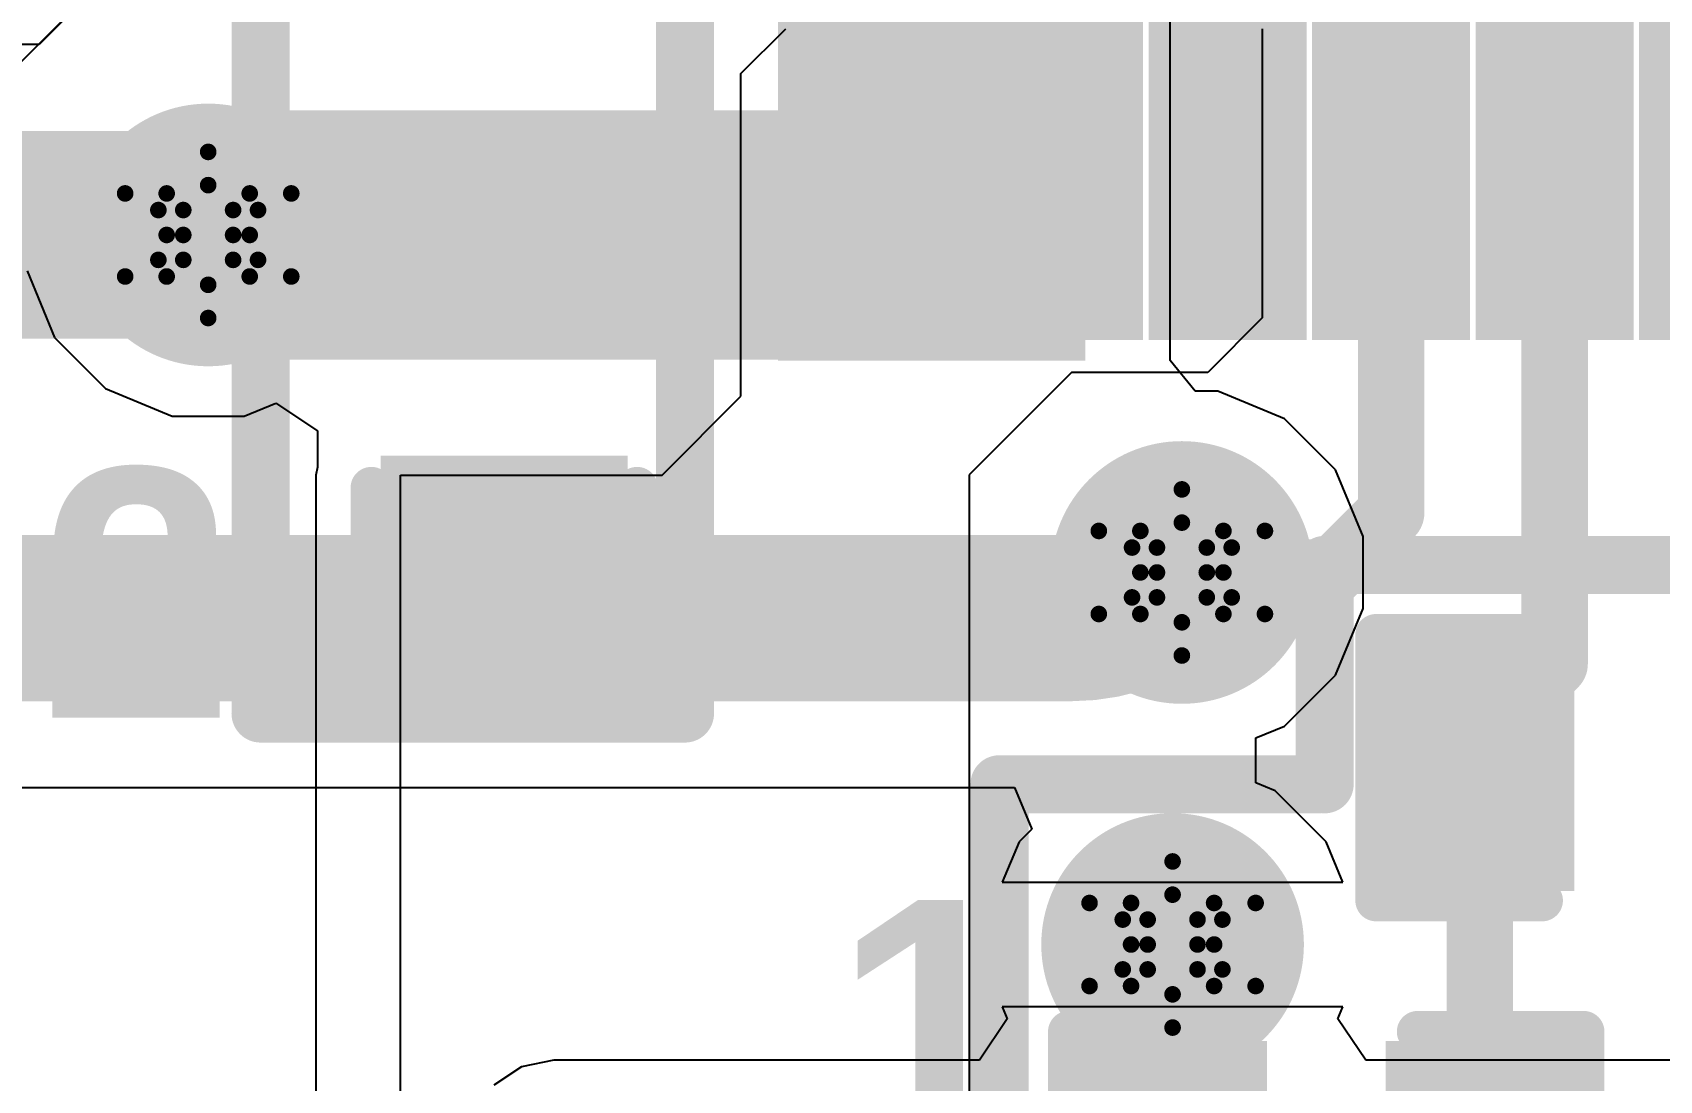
# Model space of a CAD drawing. Header units: inches. Extents: x -18 to 237, y -41 to 211.
# Drawn here: x 24.415 to 29.391, y 92.137 to 95.342 of the extents above; entities that cross this region are included whole.
import ezdxf

# ---------------------------------------------------------------- set-up
doc = ezdxf.new("R2010")
doc.units = ezdxf.units.IN
for name, color, linetype in [('Bottom Layer', 5, 'Continuous'), ('Bottom Solder', 6, 'Continuous'), ('Drill Drawing', 1, 'Continuous'), ('Top Layer', 1, 'Continuous'), ('Top Overlay', 2, 'Continuous'), ('Top Paste', 8, 'Continuous'), ('Top Solder', 216, 'Continuous'), ('Via Holes', 16, 'Continuous')]:
    doc.layers.add(name, color=color, linetype=linetype)
doc.styles.add('Arial_Bold', font='', dxfattribs={"height": 0.2})
doc.styles.get('Arial_Bold').set_extended_font_data('Arial', bold=True)

# ---------------------------------------------------------------- blocks, each defined once
blk = doc.blocks.new('24_VQFN__5_5_3_5__32')
at = {"layer": 'Top Layer'}
for points in [[(-2.15, 2.39), (-1.3, 2.39), (-1.3, 2.11), (-2.15, 2.11)], [(-2.15, 1.89), (-1.3, 1.89), (-1.3, 1.61), (-2.15, 1.61)], [(-2.15, 1.39), (-1.3, 1.39), (-1.3, 1.11), (-2.15, 1.11)], [(-2.15, 0.89), (-1.3, 0.89), (-1.3, 0.61), (-2.15, 0.61)]]:
    blk.add_hatch(color=1, dxfattribs=at).paths.add_polyline_path(points)
at = {"layer": 'Top Paste'}
for points in [[(-2.15, 2.39), (-1.3, 2.39), (-1.3, 2.11), (-2.15, 2.11)], [(-2.15, 1.89), (-1.3, 1.89), (-1.3, 1.61), (-2.15, 1.61)], [(-2.15, 1.39), (-1.3, 1.39), (-1.3, 1.11), (-2.15, 1.11)], [(-2.15, 0.89), (-1.3, 0.89), (-1.3, 0.61), (-2.15, 0.61)]]:
    blk.add_hatch(color=8, dxfattribs=at).paths.add_polyline_path(points)
at = {"layer": 'Top Solder'}
for points in [[(-2.2516, 2.4916), (-1.1984, 2.4916), (-1.1984, 2.0084), (-2.2516, 2.0084)], [(-2.2516, 1.9916), (-1.1984, 1.9916), (-1.1984, 1.5084), (-2.2516, 1.5084)], [(-2.2516, 1.4916), (-1.1984, 1.4916), (-1.1984, 1.0084), (-2.2516, 1.0084)], [(-2.2516, 0.9916), (-1.1984, 0.9916), (-1.1984, 0.5084), (-2.2516, 0.5084)], [(-2.2516, 0.4916), (-1.1984, 0.4916), (-1.1984, 0.0084), (-2.2516, 0.0084)]]:
    blk.add_hatch(color=216, dxfattribs=at).paths.add_polyline_path(points)
at = {"layer": 'Top Overlay'}
for points in [[(-1.7646, 2.75, 0.127, 0.127, 0), (-1.7646, 2.7, 0.127, 0.127, 0)], [(-1.7646, 2.75, 0.127, 0.127, 0), (-1.2146, 2.75, 0.127, 0.127, 0)]]:
    blk.add_lwpolyline(points, format="xyseb", dxfattribs=at)
for points in [[(-1.7963, 2.75, 0.0635, 0.0635, 1), (-1.7328, 2.75, 0.0635, 0.0635, 1)], [(-1.7963, 2.75, 0.0635, 0.0635, 1), (-1.7328, 2.75, 0.0635, 0.0635, 1)], [(-1.7963, 2.7, 0.0635, 0.0635, 1), (-1.7328, 2.7, 0.0635, 0.0635, 1)]]:
    blk.add_lwpolyline(points, format="xyseb", close=True, dxfattribs=at)
blk = doc.blocks.new('C___0402_156')
at = {"layer": 'Top Layer'}
for points in [[(-0.6985, -0.3175), (-0.6985, 0.3175), (-0.2413, 0.3175), (-0.2413, -0.3175)], [(0.2413, -0.3175), (0.2413, 0.3175), (0.6985, 0.3175), (0.6985, -0.3175)]]:
    blk.add_hatch(color=1, dxfattribs=at).paths.add_polyline_path(points)
at = {"layer": 'Top Paste'}
for points in [[(-0.6985, -0.3175), (-0.6985, 0.3175), (-0.2413, 0.3175), (-0.2413, -0.3175)], [(0.2413, -0.3175), (0.2413, 0.3175), (0.6985, 0.3175), (0.6985, -0.3175)]]:
    blk.add_hatch(color=8, dxfattribs=at).paths.add_polyline_path(points)
at = {"layer": 'Top Solder'}
for points in [[(-0.7585, -0.3775), (-0.7585, 0.3775), (-0.1813, 0.3775), (-0.1813, -0.3775)], [(0.1813, -0.3775), (0.1813, 0.3775), (0.7585, 0.3775), (0.7585, -0.3775)]]:
    blk.add_hatch(color=216, dxfattribs=at).paths.add_polyline_path(points)
at = {"layer": 'Top Overlay'}
for points in [[(-0.7874, -0.4064, 0.127, 0.127, 0), (-0.7874, 0.4064, 0.127, 0.127, 0)], [(-0.2794, 0.4064, 0.127, 0.127, 0), (-0.7874, 0.4064, 0.127, 0.127, 0)], [(0.7874, 0.4064, 0.127, 0.127, 0), (0.2794, 0.4064, 0.127, 0.127, 0)], [(0.7874, -0.4064, 0.127, 0.127, 0), (0.7874, 0.4064, 0.127, 0.127, 0)], [(-0.2794, -0.4064, 0.127, 0.127, 0), (-0.7874, -0.4064, 0.127, 0.127, 0)], [(0.7874, -0.4064, 0.127, 0.127, 0), (0.2794, -0.4064, 0.127, 0.127, 0)]]:
    blk.add_lwpolyline(points, format="xyseb", dxfattribs=at)
for points in [[(-0.8191, 0.4064, 0.0635, 0.0635, 1), (-0.7556, 0.4064, 0.0635, 0.0635, 1)], [(-0.8191, 0.4064, 0.0635, 0.0635, 1), (-0.7556, 0.4064, 0.0635, 0.0635, 1)], [(-0.3111, 0.4064, 0.0635, 0.0635, 1), (-0.2477, 0.4064, 0.0635, 0.0635, 1)], [(0.2477, 0.4064, 0.0635, 0.0635, 1), (0.3111, 0.4064, 0.0635, 0.0635, 1)], [(0.7556, 0.4064, 0.0635, 0.0635, 1), (0.8191, 0.4064, 0.0635, 0.0635, 1)], [(0.7556, 0.4064, 0.0635, 0.0635, 1), (0.8191, 0.4064, 0.0635, 0.0635, 1)], [(-0.8191, -0.4064, 0.0635, 0.0635, 1), (-0.7556, -0.4064, 0.0635, 0.0635, 1)], [(-0.8191, -0.4064, 0.0635, 0.0635, 1), (-0.7556, -0.4064, 0.0635, 0.0635, 1)], [(-0.3111, -0.4064, 0.0635, 0.0635, 1), (-0.2477, -0.4064, 0.0635, 0.0635, 1)], [(0.2477, -0.4064, 0.0635, 0.0635, 1), (0.3111, -0.4064, 0.0635, 0.0635, 1)], [(0.7556, -0.4064, 0.0635, 0.0635, 1), (0.8191, -0.4064, 0.0635, 0.0635, 1)], [(0.7556, -0.4064, 0.0635, 0.0635, 1), (0.8191, -0.4064, 0.0635, 0.0635, 1)]]:
    blk.add_lwpolyline(points, format="xyseb", close=True, dxfattribs=at)
blk = doc.blocks.new('C___0402_159')
at = {"layer": 'Top Layer'}
for points in [[(-0.6985, -0.3175), (-0.6985, 0.3175), (-0.2413, 0.3175), (-0.2413, -0.3175)], [(0.2413, -0.3175), (0.2413, 0.3175), (0.6985, 0.3175), (0.6985, -0.3175)]]:
    blk.add_hatch(color=1, dxfattribs=at).paths.add_polyline_path(points)
at = {"layer": 'Top Paste'}
for points in [[(-0.6985, -0.3175), (-0.6985, 0.3175), (-0.2413, 0.3175), (-0.2413, -0.3175)], [(0.2413, -0.3175), (0.2413, 0.3175), (0.6985, 0.3175), (0.6985, -0.3175)]]:
    blk.add_hatch(color=8, dxfattribs=at).paths.add_polyline_path(points)
at = {"layer": 'Top Solder'}
for points in [[(-0.7585, -0.3775), (-0.7585, 0.3775), (-0.1813, 0.3775), (-0.1813, -0.3775)], [(0.1813, -0.3775), (0.1813, 0.3775), (0.7585, 0.3775), (0.7585, -0.3775)]]:
    blk.add_hatch(color=216, dxfattribs=at).paths.add_polyline_path(points)
at = {"layer": 'Top Overlay'}
for points in [[(-0.7874, 0.4064, 0.127, 0.127, 0), (-0.7874, -0.4064, 0.127, 0.127, 0)], [(-0.2794, 0.4064, 0.127, 0.127, 0), (-0.7874, 0.4064, 0.127, 0.127, 0)], [(0.7874, 0.4064, 0.127, 0.127, 0), (0.2794, 0.4064, 0.127, 0.127, 0)], [(0.7874, 0.4064, 0.127, 0.127, 0), (0.7874, -0.4064, 0.127, 0.127, 0)], [(-0.2794, -0.4064, 0.127, 0.127, 0), (-0.7874, -0.4064, 0.127, 0.127, 0)], [(0.7874, -0.4064, 0.127, 0.127, 0), (0.2794, -0.4064, 0.127, 0.127, 0)]]:
    blk.add_lwpolyline(points, format="xyseb", dxfattribs=at)
for points in [[(-0.8191, 0.4064, 0.0635, 0.0635, 1), (-0.7556, 0.4064, 0.0635, 0.0635, 1)], [(-0.8191, 0.4064, 0.0635, 0.0635, 1), (-0.7556, 0.4064, 0.0635, 0.0635, 1)], [(-0.3111, 0.4064, 0.0635, 0.0635, 1), (-0.2477, 0.4064, 0.0635, 0.0635, 1)], [(0.2477, 0.4064, 0.0635, 0.0635, 1), (0.3111, 0.4064, 0.0635, 0.0635, 1)], [(0.7556, 0.4064, 0.0635, 0.0635, 1), (0.8191, 0.4064, 0.0635, 0.0635, 1)], [(0.7556, 0.4064, 0.0635, 0.0635, 1), (0.8191, 0.4064, 0.0635, 0.0635, 1)], [(-0.8191, -0.4064, 0.0635, 0.0635, 1), (-0.7556, -0.4064, 0.0635, 0.0635, 1)], [(-0.8191, -0.4064, 0.0635, 0.0635, 1), (-0.7556, -0.4064, 0.0635, 0.0635, 1)], [(-0.3111, -0.4064, 0.0635, 0.0635, 1), (-0.2477, -0.4064, 0.0635, 0.0635, 1)], [(0.2477, -0.4064, 0.0635, 0.0635, 1), (0.3111, -0.4064, 0.0635, 0.0635, 1)], [(0.7556, -0.4064, 0.0635, 0.0635, 1), (0.8191, -0.4064, 0.0635, 0.0635, 1)], [(0.7556, -0.4064, 0.0635, 0.0635, 1), (0.8191, -0.4064, 0.0635, 0.0635, 1)]]:
    blk.add_lwpolyline(points, format="xyseb", close=True, dxfattribs=at)
blk = doc.blocks.new('C___0402_161')
at = {"layer": 'Top Layer'}
for points in [[(-0.6985, -0.3175), (-0.6985, 0.3175), (-0.2413, 0.3175), (-0.2413, -0.3175)], [(0.2413, -0.3175), (0.2413, 0.3175), (0.6985, 0.3175), (0.6985, -0.3175)]]:
    blk.add_hatch(color=1, dxfattribs=at).paths.add_polyline_path(points)
at = {"layer": 'Top Paste'}
for points in [[(-0.6985, -0.3175), (-0.6985, 0.3175), (-0.2413, 0.3175), (-0.2413, -0.3175)], [(0.2413, -0.3175), (0.2413, 0.3175), (0.6985, 0.3175), (0.6985, -0.3175)]]:
    blk.add_hatch(color=8, dxfattribs=at).paths.add_polyline_path(points)
at = {"layer": 'Top Solder'}
for points in [[(-0.7585, -0.3775), (-0.7585, 0.3775), (-0.1813, 0.3775), (-0.1813, -0.3775)], [(0.1813, -0.3775), (0.1813, 0.3775), (0.7585, 0.3775), (0.7585, -0.3775)]]:
    blk.add_hatch(color=216, dxfattribs=at).paths.add_polyline_path(points)
at = {"layer": 'Top Overlay'}
for points in [[(-0.7874, 0.4064, 0.127, 0.127, 0), (-0.2794, 0.4064, 0.127, 0.127, 0)], [(-0.7874, -0.4064, 0.127, 0.127, 0), (-0.7874, 0.4064, 0.127, 0.127, 0)], [(0.2794, 0.4064, 0.127, 0.127, 0), (0.7874, 0.4064, 0.127, 0.127, 0)], [(0.7874, -0.4064, 0.127, 0.127, 0), (0.7874, 0.4064, 0.127, 0.127, 0)], [(-0.7874, -0.4064, 0.127, 0.127, 0), (-0.2794, -0.4064, 0.127, 0.127, 0)], [(0.2794, -0.4064, 0.127, 0.127, 0), (0.7874, -0.4064, 0.127, 0.127, 0)]]:
    blk.add_lwpolyline(points, format="xyseb", dxfattribs=at)
for points in [[(-0.8191, 0.4064, 0.0635, 0.0635, 1), (-0.7556, 0.4064, 0.0635, 0.0635, 1)], [(-0.8191, 0.4064, 0.0635, 0.0635, 1), (-0.7556, 0.4064, 0.0635, 0.0635, 1)], [(-0.3111, 0.4064, 0.0635, 0.0635, 1), (-0.2477, 0.4064, 0.0635, 0.0635, 1)], [(0.2477, 0.4064, 0.0635, 0.0635, 1), (0.3111, 0.4064, 0.0635, 0.0635, 1)], [(0.7556, 0.4064, 0.0635, 0.0635, 1), (0.8191, 0.4064, 0.0635, 0.0635, 1)], [(0.7556, 0.4064, 0.0635, 0.0635, 1), (0.8191, 0.4064, 0.0635, 0.0635, 1)], [(-0.8191, -0.4064, 0.0635, 0.0635, 1), (-0.7556, -0.4064, 0.0635, 0.0635, 1)], [(-0.8191, -0.4064, 0.0635, 0.0635, 1), (-0.7556, -0.4064, 0.0635, 0.0635, 1)], [(-0.3111, -0.4064, 0.0635, 0.0635, 1), (-0.2477, -0.4064, 0.0635, 0.0635, 1)], [(0.2477, -0.4064, 0.0635, 0.0635, 1), (0.3111, -0.4064, 0.0635, 0.0635, 1)], [(0.7556, -0.4064, 0.0635, 0.0635, 1), (0.8191, -0.4064, 0.0635, 0.0635, 1)], [(0.7556, -0.4064, 0.0635, 0.0635, 1), (0.8191, -0.4064, 0.0635, 0.0635, 1)]]:
    blk.add_lwpolyline(points, format="xyseb", close=True, dxfattribs=at)

msp = doc.modelspace()

# ---------------------------------------------------------------- hatches: boundary and pattern name
at = {"layer": 'Bottom Layer'}
msp.add_hatch(color=5, dxfattribs=at).paths.add_polyline_path([(26.6954, 94.3386), (27.6352, 94.3386), (27.6352, 100.841), (26.6954, 100.841)])
h = msp.add_hatch(color=5, dxfattribs=at)
edge = h.paths.add_edge_path()
edge.add_arc((24.9525, 94.723), 0.3, 0, 360)
h = msp.add_hatch(color=5, dxfattribs=at)
edge = h.paths.add_edge_path()
edge.add_arc((27.9303, 93.6909), 0.3, 0, 360)
h = msp.add_hatch(color=5, dxfattribs=at)
edge = h.paths.add_edge_path()
edge.add_arc((27.9019, 92.5532), 0.3, 0, 360)
at = {"layer": 'Bottom Solder'}
h = msp.add_hatch(color=6, dxfattribs=at)
edge = h.paths.add_edge_path()
edge.add_arc((24.9525, 94.723), 0.4016, 0, 360)
h = msp.add_hatch(color=6, dxfattribs=at)
edge = h.paths.add_edge_path()
edge.add_arc((27.9303, 93.6909), 0.4016, 0, 360)
h = msp.add_hatch(color=6, dxfattribs=at)
edge = h.paths.add_edge_path()
edge.add_arc((27.9019, 92.5532), 0.4016, 0, 360)
at = {"layer": 'Top Layer'}
h = msp.add_hatch(color=1, dxfattribs=at)
edge = h.paths.add_edge_path()
edge.add_arc((24.9525, 94.723), 0.3, 0, 360)
h = msp.add_hatch(color=1, dxfattribs=at)
edge = h.paths.add_edge_path()
edge.add_arc((27.9303, 93.6909), 0.3, 0, 360)
h = msp.add_hatch(color=1, dxfattribs=at)
edge = h.paths.add_edge_path()
edge.add_arc((27.9019, 92.5532), 0.3, 0, 360)
at = {"layer": 'Top Solder'}
h = msp.add_hatch(color=216, dxfattribs=at)
edge = h.paths.add_edge_path()
edge.add_arc((24.9525, 94.723), 0.4016, 0, 360)
h = msp.add_hatch(color=216, dxfattribs=at)
edge = h.paths.add_edge_path()
edge.add_arc((27.9303, 93.6909), 0.4016, 0, 360)
h = msp.add_hatch(color=216, dxfattribs=at)
edge = h.paths.add_edge_path()
edge.add_arc((27.9019, 92.5532), 0.4016, 0, 360)
at = {"layer": 'Via Holes'}
h = msp.add_hatch(color=7, dxfattribs=at)
edge = h.paths.add_edge_path()
edge.add_arc((24.9525, 94.723), 0.15, 0, 360)
h = msp.add_hatch(color=7, dxfattribs=at)
edge = h.paths.add_edge_path()
edge.add_arc((27.9303, 93.6909), 0.15, 0, 360)
h = msp.add_hatch(color=7, dxfattribs=at)
edge = h.paths.add_edge_path()
edge.add_arc((27.9019, 92.5532), 0.15, 0, 360)

# ---------------------------------------------------------------- linework, layer by layer
at = {"layer": 'Bottom Layer'}
for p, q in [((27.8942, 94.3386), (27.8942, 100.841)), ((24.8412, 95.7138), (24.4357, 95.3057)), ((24.4357, 95.3057), (23.1428, 95.3057)), ((27.9711, 94.2449), (27.8942, 94.3386)), ((28.0405, 94.2449), (27.9711, 94.2449)), ((28.2441, 94.1606), (28.0405, 94.2449)), ((28.4, 94.0047), (28.2441, 94.1606)), ((28.4843, 93.8011), (28.4, 94.0047)), ((28.4843, 93.5807), (28.4843, 93.8011)), ((28.4, 93.3771), (28.4843, 93.5807)), ((28.2441, 93.2212), (28.4, 93.3771)), ((28.1564, 93.1849), (28.2441, 93.2212)), ((28.1564, 93.0475), (28.1564, 93.1849)), ((28.2157, 93.0229), (28.1564, 93.0475)), ((24.0362, 93.0332), (27.4188, 93.0332)), ((27.4188, 93.0332), (27.4714, 92.9062)), ((28.3716, 92.8671), (28.2157, 93.0229)), ((27.4714, 92.9062), (27.4322, 92.8671)), ((27.4322, 92.8671), (27.3812, 92.7437)), ((28.4226, 92.7437), (28.3716, 92.8671)), ((27.3812, 92.7437), (28.4226, 92.7437)), ((28.4226, 92.3627), (27.3812, 92.3627)), ((27.3812, 92.3627), (27.3963, 92.3263)), ((28.4075, 92.3263), (28.4226, 92.3627)), ((27.3963, 92.3263), (27.3114, 92.1993)), ((28.4924, 92.1993), (28.4075, 92.3263)), ((26.0096, 92.1993), (25.9105, 92.1796)), ((27.3114, 92.1993), (26.0096, 92.1993)), ((30.3891, 92.1993), (28.4924, 92.1993)), ((25.9105, 92.1796), (25.8265, 92.1234))]:
    msp.add_line(p, q, dxfattribs=at)
for points in [[(27.0764, 94.7958, 0.762, 0.762, 0), (27.2415, 94.9609, 0.762, 0.762, 0)], [(24.9525, 94.723, 0.762, 0.762, 0), (27.2415, 94.723, 0.762, 0.762, 0)], [(23.1428, 94.723, 0.635, 0.635, 0), (24.9525, 94.723, 0.635, 0.635, 0)], [(27.9303, 93.6909, 0.508, 0.508, -0.198912), (27.593, 93.5512, 0.508, 0.508, 0)], [(27.871, 93.6909, 0.381, 0.381, 0), (27.9303, 93.6909, 0.381, 0.381, 0)], [(23.5531, 93.5512, 0.508, 0.508, 0), (27.593, 93.5512, 0.508, 0.508, 0)]]:
    msp.add_lwpolyline(points, format="xyseb", dxfattribs=at)
for points in [[(27.051, 94.9609, 0.381, 0.381, 1), (27.432, 94.9609, 0.381, 0.381, 1)], [(26.8859, 94.7958, 0.381, 0.381, 1), (27.2669, 94.7958, 0.381, 0.381, 1)], [(24.762, 94.723, 0.381, 0.381, 1), (25.143, 94.723, 0.381, 0.381, 1)], [(27.051, 94.723, 0.381, 0.381, 1), (27.432, 94.723, 0.381, 0.381, 1)], [(24.7937, 94.723, 0.3175, 0.3175, 1), (25.1112, 94.723, 0.3175, 0.3175, 1)], [(27.8033, 93.6909, 0.254, 0.254, 1), (28.0573, 93.6909, 0.254, 0.254, 1)], [(27.7758, 93.6909, 0.1905, 0.1905, 1), (27.9663, 93.6909, 0.1905, 0.1905, 1)], [(27.8351, 93.6909, 0.1905, 0.1905, 1), (28.0256, 93.6909, 0.1905, 0.1905, 1)], [(27.466, 93.5512, 0.254, 0.254, 1), (27.72, 93.5512, 0.254, 0.254, 1)], [(27.466, 93.5512, 0.254, 0.254, 1), (27.72, 93.5512, 0.254, 0.254, 1)]]:
    msp.add_lwpolyline(points, format="xyseb", close=True, dxfattribs=at)
at = {"layer": 'Drill Drawing'}
for points in [[(24.8255, 94.85, 0.0508, 0.0508, 0), (24.9525, 94.977, 0.0508, 0.0508, 0)], [(24.9525, 94.977, 0.0508, 0.0508, 0), (25.0795, 94.85, 0.0508, 0.0508, 0)], [(24.8763, 94.7992, 0.0508, 0.0508, 0), (24.9525, 94.8754, 0.0508, 0.0508, 0)], [(24.9525, 94.8754, 0.0508, 0.0508, 0), (25.0287, 94.7992, 0.0508, 0.0508, 0)], [(24.6985, 94.85, 0.0508, 0.0508, 0), (24.8255, 94.723, 0.0508, 0.0508, 0)], [(24.6985, 94.85, 0.0508, 0.0508, 0), (24.8255, 94.85, 0.0508, 0.0508, 0)], [(25.0795, 94.85, 0.0508, 0.0508, 0), (25.2065, 94.85, 0.0508, 0.0508, 0)], [(25.0795, 94.723, 0.0508, 0.0508, 0), (25.2065, 94.85, 0.0508, 0.0508, 0)], [(24.8001, 94.7992, 0.0508, 0.0508, 0), (24.8763, 94.723, 0.0508, 0.0508, 0)], [(24.8001, 94.7992, 0.0508, 0.0508, 0), (24.8763, 94.7992, 0.0508, 0.0508, 0)], [(25.0287, 94.7992, 0.0508, 0.0508, 0), (25.1049, 94.7992, 0.0508, 0.0508, 0)], [(25.0287, 94.723, 0.0508, 0.0508, 0), (25.1049, 94.7992, 0.0508, 0.0508, 0)], [(24.6985, 94.596, 0.0508, 0.0508, 0), (24.8255, 94.723, 0.0508, 0.0508, 0)], [(24.8001, 94.6468, 0.0508, 0.0508, 0), (24.8763, 94.723, 0.0508, 0.0508, 0)], [(25.0287, 94.723, 0.0508, 0.0508, 0), (25.1049, 94.6468, 0.0508, 0.0508, 0)], [(25.0795, 94.723, 0.0508, 0.0508, 0), (25.2065, 94.596, 0.0508, 0.0508, 0)], [(24.8001, 94.6468, 0.0508, 0.0508, 0), (24.8763, 94.6468, 0.0508, 0.0508, 0)], [(24.8763, 94.6468, 0.0508, 0.0508, 0), (24.9525, 94.5706, 0.0508, 0.0508, 0)], [(24.9525, 94.5706, 0.0508, 0.0508, 0), (25.0287, 94.6468, 0.0508, 0.0508, 0)], [(25.0287, 94.6468, 0.0508, 0.0508, 0), (25.1049, 94.6468, 0.0508, 0.0508, 0)], [(24.6985, 94.596, 0.0508, 0.0508, 0), (24.8255, 94.596, 0.0508, 0.0508, 0)], [(24.8255, 94.596, 0.0508, 0.0508, 0), (24.9525, 94.469, 0.0508, 0.0508, 0)], [(24.9525, 94.469, 0.0508, 0.0508, 0), (25.0795, 94.596, 0.0508, 0.0508, 0)], [(25.0795, 94.596, 0.0508, 0.0508, 0), (25.2065, 94.596, 0.0508, 0.0508, 0)], [(27.8033, 93.8179, 0.0508, 0.0508, 0), (27.9303, 93.9449, 0.0508, 0.0508, 0)], [(27.9303, 93.9449, 0.0508, 0.0508, 0), (28.0573, 93.8179, 0.0508, 0.0508, 0)], [(27.6763, 93.8179, 0.0508, 0.0508, 0), (27.8033, 93.6909, 0.0508, 0.0508, 0)], [(27.6763, 93.8179, 0.0508, 0.0508, 0), (27.8033, 93.8179, 0.0508, 0.0508, 0)], [(27.8541, 93.7671, 0.0508, 0.0508, 0), (27.9303, 93.8433, 0.0508, 0.0508, 0)], [(27.9303, 93.8433, 0.0508, 0.0508, 0), (28.0065, 93.7671, 0.0508, 0.0508, 0)], [(28.0573, 93.8179, 0.0508, 0.0508, 0), (28.1843, 93.8179, 0.0508, 0.0508, 0)], [(28.0573, 93.6909, 0.0508, 0.0508, 0), (28.1843, 93.8179, 0.0508, 0.0508, 0)], [(27.7779, 93.7671, 0.0508, 0.0508, 0), (27.8541, 93.6909, 0.0508, 0.0508, 0)], [(27.7779, 93.7671, 0.0508, 0.0508, 0), (27.8541, 93.7671, 0.0508, 0.0508, 0)], [(28.0065, 93.7671, 0.0508, 0.0508, 0), (28.0827, 93.7671, 0.0508, 0.0508, 0)], [(28.0065, 93.6909, 0.0508, 0.0508, 0), (28.0827, 93.7671, 0.0508, 0.0508, 0)], [(27.6763, 93.5639, 0.0508, 0.0508, 0), (27.8033, 93.6909, 0.0508, 0.0508, 0)], [(27.7779, 93.6147, 0.0508, 0.0508, 0), (27.8541, 93.6909, 0.0508, 0.0508, 0)], [(28.0065, 93.6909, 0.0508, 0.0508, 0), (28.0827, 93.6147, 0.0508, 0.0508, 0)], [(28.0573, 93.6909, 0.0508, 0.0508, 0), (28.1843, 93.5639, 0.0508, 0.0508, 0)], [(27.7779, 93.6147, 0.0508, 0.0508, 0), (27.8541, 93.6147, 0.0508, 0.0508, 0)], [(27.8541, 93.6147, 0.0508, 0.0508, 0), (27.9303, 93.5385, 0.0508, 0.0508, 0)], [(27.9303, 93.5385, 0.0508, 0.0508, 0), (28.0065, 93.6147, 0.0508, 0.0508, 0)], [(28.0065, 93.6147, 0.0508, 0.0508, 0), (28.0827, 93.6147, 0.0508, 0.0508, 0)], [(27.6763, 93.5639, 0.0508, 0.0508, 0), (27.8033, 93.5639, 0.0508, 0.0508, 0)], [(27.8033, 93.5639, 0.0508, 0.0508, 0), (27.9303, 93.4369, 0.0508, 0.0508, 0)], [(27.9303, 93.4369, 0.0508, 0.0508, 0), (28.0573, 93.5639, 0.0508, 0.0508, 0)], [(28.0573, 93.5639, 0.0508, 0.0508, 0), (28.1843, 93.5639, 0.0508, 0.0508, 0)], [(27.7749, 92.6802, 0.0508, 0.0508, 0), (27.9019, 92.8072, 0.0508, 0.0508, 0)], [(27.9019, 92.8072, 0.0508, 0.0508, 0), (28.0289, 92.6802, 0.0508, 0.0508, 0)], [(27.6479, 92.6802, 0.0508, 0.0508, 0), (27.7749, 92.5532, 0.0508, 0.0508, 0)], [(27.6479, 92.6802, 0.0508, 0.0508, 0), (27.7749, 92.6802, 0.0508, 0.0508, 0)], [(27.8257, 92.6294, 0.0508, 0.0508, 0), (27.9019, 92.7056, 0.0508, 0.0508, 0)], [(27.9019, 92.7056, 0.0508, 0.0508, 0), (27.9781, 92.6294, 0.0508, 0.0508, 0)], [(28.0289, 92.6802, 0.0508, 0.0508, 0), (28.1559, 92.6802, 0.0508, 0.0508, 0)], [(28.0289, 92.5532, 0.0508, 0.0508, 0), (28.1559, 92.6802, 0.0508, 0.0508, 0)], [(27.7495, 92.6294, 0.0508, 0.0508, 0), (27.8257, 92.5532, 0.0508, 0.0508, 0)], [(27.7495, 92.6294, 0.0508, 0.0508, 0), (27.8257, 92.6294, 0.0508, 0.0508, 0)], [(27.9781, 92.6294, 0.0508, 0.0508, 0), (28.0543, 92.6294, 0.0508, 0.0508, 0)], [(27.9781, 92.5532, 0.0508, 0.0508, 0), (28.0543, 92.6294, 0.0508, 0.0508, 0)], [(27.6479, 92.4262, 0.0508, 0.0508, 0), (27.7749, 92.5532, 0.0508, 0.0508, 0)], [(27.7495, 92.477, 0.0508, 0.0508, 0), (27.8257, 92.5532, 0.0508, 0.0508, 0)], [(27.9781, 92.5532, 0.0508, 0.0508, 0), (28.0543, 92.477, 0.0508, 0.0508, 0)], [(28.0289, 92.5532, 0.0508, 0.0508, 0), (28.1559, 92.4262, 0.0508, 0.0508, 0)], [(27.7495, 92.477, 0.0508, 0.0508, 0), (27.8257, 92.477, 0.0508, 0.0508, 0)], [(27.8257, 92.477, 0.0508, 0.0508, 0), (27.9019, 92.4008, 0.0508, 0.0508, 0)], [(27.9019, 92.4008, 0.0508, 0.0508, 0), (27.9781, 92.477, 0.0508, 0.0508, 0)], [(27.9781, 92.477, 0.0508, 0.0508, 0), (28.0543, 92.477, 0.0508, 0.0508, 0)], [(27.6479, 92.4262, 0.0508, 0.0508, 0), (27.7749, 92.4262, 0.0508, 0.0508, 0)], [(27.7749, 92.4262, 0.0508, 0.0508, 0), (27.9019, 92.2992, 0.0508, 0.0508, 0)], [(27.9019, 92.2992, 0.0508, 0.0508, 0), (28.0289, 92.4262, 0.0508, 0.0508, 0)], [(28.0289, 92.4262, 0.0508, 0.0508, 0), (28.1559, 92.4262, 0.0508, 0.0508, 0)]]:
    msp.add_lwpolyline(points, format="xyseb", dxfattribs=at)
for points in [[(24.9398, 94.977, 0.0254, 0.0254, 1), (24.9652, 94.977, 0.0254, 0.0254, 1)], [(24.9398, 94.977, 0.0254, 0.0254, 1), (24.9652, 94.977, 0.0254, 0.0254, 1)], [(24.9398, 94.8754, 0.0254, 0.0254, 1), (24.9652, 94.8754, 0.0254, 0.0254, 1)], [(24.9398, 94.8754, 0.0254, 0.0254, 1), (24.9652, 94.8754, 0.0254, 0.0254, 1)], [(24.6858, 94.85, 0.0254, 0.0254, 1), (24.7112, 94.85, 0.0254, 0.0254, 1)], [(24.6858, 94.85, 0.0254, 0.0254, 1), (24.7112, 94.85, 0.0254, 0.0254, 1)], [(24.8128, 94.85, 0.0254, 0.0254, 1), (24.8382, 94.85, 0.0254, 0.0254, 1)], [(24.8128, 94.85, 0.0254, 0.0254, 1), (24.8382, 94.85, 0.0254, 0.0254, 1)], [(25.0668, 94.85, 0.0254, 0.0254, 1), (25.0922, 94.85, 0.0254, 0.0254, 1)], [(25.0668, 94.85, 0.0254, 0.0254, 1), (25.0922, 94.85, 0.0254, 0.0254, 1)], [(25.1938, 94.85, 0.0254, 0.0254, 1), (25.2192, 94.85, 0.0254, 0.0254, 1)], [(25.1938, 94.85, 0.0254, 0.0254, 1), (25.2192, 94.85, 0.0254, 0.0254, 1)], [(24.7874, 94.7992, 0.0254, 0.0254, 1), (24.8128, 94.7992, 0.0254, 0.0254, 1)], [(24.7874, 94.7992, 0.0254, 0.0254, 1), (24.8128, 94.7992, 0.0254, 0.0254, 1)], [(24.8636, 94.7992, 0.0254, 0.0254, 1), (24.889, 94.7992, 0.0254, 0.0254, 1)], [(24.8636, 94.7992, 0.0254, 0.0254, 1), (24.889, 94.7992, 0.0254, 0.0254, 1)], [(25.016, 94.7992, 0.0254, 0.0254, 1), (25.0414, 94.7992, 0.0254, 0.0254, 1)], [(25.016, 94.7992, 0.0254, 0.0254, 1), (25.0414, 94.7992, 0.0254, 0.0254, 1)], [(25.0922, 94.7992, 0.0254, 0.0254, 1), (25.1176, 94.7992, 0.0254, 0.0254, 1)], [(25.0922, 94.7992, 0.0254, 0.0254, 1), (25.1176, 94.7992, 0.0254, 0.0254, 1)], [(24.8128, 94.723, 0.0254, 0.0254, 1), (24.8382, 94.723, 0.0254, 0.0254, 1)], [(24.8128, 94.723, 0.0254, 0.0254, 1), (24.8382, 94.723, 0.0254, 0.0254, 1)], [(24.8636, 94.723, 0.0254, 0.0254, 1), (24.889, 94.723, 0.0254, 0.0254, 1)], [(24.8636, 94.723, 0.0254, 0.0254, 1), (24.889, 94.723, 0.0254, 0.0254, 1)], [(25.016, 94.723, 0.0254, 0.0254, 1), (25.0414, 94.723, 0.0254, 0.0254, 1)], [(25.016, 94.723, 0.0254, 0.0254, 1), (25.0414, 94.723, 0.0254, 0.0254, 1)], [(25.0668, 94.723, 0.0254, 0.0254, 1), (25.0922, 94.723, 0.0254, 0.0254, 1)], [(25.0668, 94.723, 0.0254, 0.0254, 1), (25.0922, 94.723, 0.0254, 0.0254, 1)], [(24.7874, 94.6468, 0.0254, 0.0254, 1), (24.8128, 94.6468, 0.0254, 0.0254, 1)], [(24.7874, 94.6468, 0.0254, 0.0254, 1), (24.8128, 94.6468, 0.0254, 0.0254, 1)], [(24.8636, 94.6468, 0.0254, 0.0254, 1), (24.889, 94.6468, 0.0254, 0.0254, 1)], [(24.8636, 94.6468, 0.0254, 0.0254, 1), (24.889, 94.6468, 0.0254, 0.0254, 1)], [(25.016, 94.6468, 0.0254, 0.0254, 1), (25.0414, 94.6468, 0.0254, 0.0254, 1)], [(25.016, 94.6468, 0.0254, 0.0254, 1), (25.0414, 94.6468, 0.0254, 0.0254, 1)], [(25.0922, 94.6468, 0.0254, 0.0254, 1), (25.1176, 94.6468, 0.0254, 0.0254, 1)], [(25.0922, 94.6468, 0.0254, 0.0254, 1), (25.1176, 94.6468, 0.0254, 0.0254, 1)], [(24.6858, 94.596, 0.0254, 0.0254, 1), (24.7112, 94.596, 0.0254, 0.0254, 1)], [(24.6858, 94.596, 0.0254, 0.0254, 1), (24.7112, 94.596, 0.0254, 0.0254, 1)], [(24.8128, 94.596, 0.0254, 0.0254, 1), (24.8382, 94.596, 0.0254, 0.0254, 1)], [(24.8128, 94.596, 0.0254, 0.0254, 1), (24.8382, 94.596, 0.0254, 0.0254, 1)], [(24.9398, 94.5706, 0.0254, 0.0254, 1), (24.9652, 94.5706, 0.0254, 0.0254, 1)], [(24.9398, 94.5706, 0.0254, 0.0254, 1), (24.9652, 94.5706, 0.0254, 0.0254, 1)], [(25.0668, 94.596, 0.0254, 0.0254, 1), (25.0922, 94.596, 0.0254, 0.0254, 1)], [(25.0668, 94.596, 0.0254, 0.0254, 1), (25.0922, 94.596, 0.0254, 0.0254, 1)], [(25.1938, 94.596, 0.0254, 0.0254, 1), (25.2192, 94.596, 0.0254, 0.0254, 1)], [(25.1938, 94.596, 0.0254, 0.0254, 1), (25.2192, 94.596, 0.0254, 0.0254, 1)], [(24.9398, 94.469, 0.0254, 0.0254, 1), (24.9652, 94.469, 0.0254, 0.0254, 1)], [(24.9398, 94.469, 0.0254, 0.0254, 1), (24.9652, 94.469, 0.0254, 0.0254, 1)], [(27.9176, 93.9449, 0.0254, 0.0254, 1), (27.943, 93.9449, 0.0254, 0.0254, 1)], [(27.9176, 93.9449, 0.0254, 0.0254, 1), (27.943, 93.9449, 0.0254, 0.0254, 1)], [(27.6636, 93.8179, 0.0254, 0.0254, 1), (27.689, 93.8179, 0.0254, 0.0254, 1)], [(27.6636, 93.8179, 0.0254, 0.0254, 1), (27.689, 93.8179, 0.0254, 0.0254, 1)], [(27.7906, 93.8179, 0.0254, 0.0254, 1), (27.816, 93.8179, 0.0254, 0.0254, 1)], [(27.7906, 93.8179, 0.0254, 0.0254, 1), (27.816, 93.8179, 0.0254, 0.0254, 1)], [(27.9176, 93.8433, 0.0254, 0.0254, 1), (27.943, 93.8433, 0.0254, 0.0254, 1)], [(27.9176, 93.8433, 0.0254, 0.0254, 1), (27.943, 93.8433, 0.0254, 0.0254, 1)], [(28.0446, 93.8179, 0.0254, 0.0254, 1), (28.07, 93.8179, 0.0254, 0.0254, 1)], [(28.0446, 93.8179, 0.0254, 0.0254, 1), (28.07, 93.8179, 0.0254, 0.0254, 1)], [(28.1716, 93.8179, 0.0254, 0.0254, 1), (28.197, 93.8179, 0.0254, 0.0254, 1)], [(28.1716, 93.8179, 0.0254, 0.0254, 1), (28.197, 93.8179, 0.0254, 0.0254, 1)], [(27.7652, 93.7671, 0.0254, 0.0254, 1), (27.7906, 93.7671, 0.0254, 0.0254, 1)], [(27.7652, 93.7671, 0.0254, 0.0254, 1), (27.7906, 93.7671, 0.0254, 0.0254, 1)], [(27.8414, 93.7671, 0.0254, 0.0254, 1), (27.8668, 93.7671, 0.0254, 0.0254, 1)], [(27.8414, 93.7671, 0.0254, 0.0254, 1), (27.8668, 93.7671, 0.0254, 0.0254, 1)], [(27.9938, 93.7671, 0.0254, 0.0254, 1), (28.0192, 93.7671, 0.0254, 0.0254, 1)], [(27.9938, 93.7671, 0.0254, 0.0254, 1), (28.0192, 93.7671, 0.0254, 0.0254, 1)], [(28.07, 93.7671, 0.0254, 0.0254, 1), (28.0954, 93.7671, 0.0254, 0.0254, 1)], [(28.07, 93.7671, 0.0254, 0.0254, 1), (28.0954, 93.7671, 0.0254, 0.0254, 1)], [(27.7906, 93.6909, 0.0254, 0.0254, 1), (27.816, 93.6909, 0.0254, 0.0254, 1)], [(27.7906, 93.6909, 0.0254, 0.0254, 1), (27.816, 93.6909, 0.0254, 0.0254, 1)], [(27.8414, 93.6909, 0.0254, 0.0254, 1), (27.8668, 93.6909, 0.0254, 0.0254, 1)], [(27.8414, 93.6909, 0.0254, 0.0254, 1), (27.8668, 93.6909, 0.0254, 0.0254, 1)], [(27.9938, 93.6909, 0.0254, 0.0254, 1), (28.0192, 93.6909, 0.0254, 0.0254, 1)], [(27.9938, 93.6909, 0.0254, 0.0254, 1), (28.0192, 93.6909, 0.0254, 0.0254, 1)], [(28.0446, 93.6909, 0.0254, 0.0254, 1), (28.07, 93.6909, 0.0254, 0.0254, 1)], [(28.0446, 93.6909, 0.0254, 0.0254, 1), (28.07, 93.6909, 0.0254, 0.0254, 1)], [(27.7652, 93.6147, 0.0254, 0.0254, 1), (27.7906, 93.6147, 0.0254, 0.0254, 1)], [(27.7652, 93.6147, 0.0254, 0.0254, 1), (27.7906, 93.6147, 0.0254, 0.0254, 1)], [(27.8414, 93.6147, 0.0254, 0.0254, 1), (27.8668, 93.6147, 0.0254, 0.0254, 1)], [(27.8414, 93.6147, 0.0254, 0.0254, 1), (27.8668, 93.6147, 0.0254, 0.0254, 1)], [(27.9938, 93.6147, 0.0254, 0.0254, 1), (28.0192, 93.6147, 0.0254, 0.0254, 1)], [(27.9938, 93.6147, 0.0254, 0.0254, 1), (28.0192, 93.6147, 0.0254, 0.0254, 1)], [(28.07, 93.6147, 0.0254, 0.0254, 1), (28.0954, 93.6147, 0.0254, 0.0254, 1)], [(28.07, 93.6147, 0.0254, 0.0254, 1), (28.0954, 93.6147, 0.0254, 0.0254, 1)], [(27.6636, 93.5639, 0.0254, 0.0254, 1), (27.689, 93.5639, 0.0254, 0.0254, 1)], [(27.6636, 93.5639, 0.0254, 0.0254, 1), (27.689, 93.5639, 0.0254, 0.0254, 1)], [(27.7906, 93.5639, 0.0254, 0.0254, 1), (27.816, 93.5639, 0.0254, 0.0254, 1)], [(27.7906, 93.5639, 0.0254, 0.0254, 1), (27.816, 93.5639, 0.0254, 0.0254, 1)], [(27.9176, 93.5385, 0.0254, 0.0254, 1), (27.943, 93.5385, 0.0254, 0.0254, 1)], [(27.9176, 93.5385, 0.0254, 0.0254, 1), (27.943, 93.5385, 0.0254, 0.0254, 1)], [(28.0446, 93.5639, 0.0254, 0.0254, 1), (28.07, 93.5639, 0.0254, 0.0254, 1)], [(28.0446, 93.5639, 0.0254, 0.0254, 1), (28.07, 93.5639, 0.0254, 0.0254, 1)], [(28.1716, 93.5639, 0.0254, 0.0254, 1), (28.197, 93.5639, 0.0254, 0.0254, 1)], [(28.1716, 93.5639, 0.0254, 0.0254, 1), (28.197, 93.5639, 0.0254, 0.0254, 1)], [(27.9176, 93.4369, 0.0254, 0.0254, 1), (27.943, 93.4369, 0.0254, 0.0254, 1)], [(27.9176, 93.4369, 0.0254, 0.0254, 1), (27.943, 93.4369, 0.0254, 0.0254, 1)], [(27.8892, 92.8072, 0.0254, 0.0254, 1), (27.9146, 92.8072, 0.0254, 0.0254, 1)], [(27.8892, 92.8072, 0.0254, 0.0254, 1), (27.9146, 92.8072, 0.0254, 0.0254, 1)], [(27.6352, 92.6802, 0.0254, 0.0254, 1), (27.6606, 92.6802, 0.0254, 0.0254, 1)], [(27.6352, 92.6802, 0.0254, 0.0254, 1), (27.6606, 92.6802, 0.0254, 0.0254, 1)], [(27.7622, 92.6802, 0.0254, 0.0254, 1), (27.7876, 92.6802, 0.0254, 0.0254, 1)], [(27.7622, 92.6802, 0.0254, 0.0254, 1), (27.7876, 92.6802, 0.0254, 0.0254, 1)], [(27.8892, 92.7056, 0.0254, 0.0254, 1), (27.9146, 92.7056, 0.0254, 0.0254, 1)], [(27.8892, 92.7056, 0.0254, 0.0254, 1), (27.9146, 92.7056, 0.0254, 0.0254, 1)], [(28.0162, 92.6802, 0.0254, 0.0254, 1), (28.0416, 92.6802, 0.0254, 0.0254, 1)], [(28.0162, 92.6802, 0.0254, 0.0254, 1), (28.0416, 92.6802, 0.0254, 0.0254, 1)], [(28.1432, 92.6802, 0.0254, 0.0254, 1), (28.1686, 92.6802, 0.0254, 0.0254, 1)], [(28.1432, 92.6802, 0.0254, 0.0254, 1), (28.1686, 92.6802, 0.0254, 0.0254, 1)], [(27.7368, 92.6294, 0.0254, 0.0254, 1), (27.7622, 92.6294, 0.0254, 0.0254, 1)], [(27.7368, 92.6294, 0.0254, 0.0254, 1), (27.7622, 92.6294, 0.0254, 0.0254, 1)], [(27.813, 92.6294, 0.0254, 0.0254, 1), (27.8384, 92.6294, 0.0254, 0.0254, 1)], [(27.813, 92.6294, 0.0254, 0.0254, 1), (27.8384, 92.6294, 0.0254, 0.0254, 1)], [(27.9654, 92.6294, 0.0254, 0.0254, 1), (27.9908, 92.6294, 0.0254, 0.0254, 1)], [(27.9654, 92.6294, 0.0254, 0.0254, 1), (27.9908, 92.6294, 0.0254, 0.0254, 1)], [(28.0416, 92.6294, 0.0254, 0.0254, 1), (28.067, 92.6294, 0.0254, 0.0254, 1)], [(28.0416, 92.6294, 0.0254, 0.0254, 1), (28.067, 92.6294, 0.0254, 0.0254, 1)], [(27.7622, 92.5532, 0.0254, 0.0254, 1), (27.7876, 92.5532, 0.0254, 0.0254, 1)], [(27.7622, 92.5532, 0.0254, 0.0254, 1), (27.7876, 92.5532, 0.0254, 0.0254, 1)], [(27.813, 92.5532, 0.0254, 0.0254, 1), (27.8384, 92.5532, 0.0254, 0.0254, 1)], [(27.813, 92.5532, 0.0254, 0.0254, 1), (27.8384, 92.5532, 0.0254, 0.0254, 1)], [(27.9654, 92.5532, 0.0254, 0.0254, 1), (27.9908, 92.5532, 0.0254, 0.0254, 1)], [(27.9654, 92.5532, 0.0254, 0.0254, 1), (27.9908, 92.5532, 0.0254, 0.0254, 1)], [(28.0162, 92.5532, 0.0254, 0.0254, 1), (28.0416, 92.5532, 0.0254, 0.0254, 1)], [(28.0162, 92.5532, 0.0254, 0.0254, 1), (28.0416, 92.5532, 0.0254, 0.0254, 1)], [(27.7368, 92.477, 0.0254, 0.0254, 1), (27.7622, 92.477, 0.0254, 0.0254, 1)], [(27.7368, 92.477, 0.0254, 0.0254, 1), (27.7622, 92.477, 0.0254, 0.0254, 1)], [(27.813, 92.477, 0.0254, 0.0254, 1), (27.8384, 92.477, 0.0254, 0.0254, 1)], [(27.813, 92.477, 0.0254, 0.0254, 1), (27.8384, 92.477, 0.0254, 0.0254, 1)], [(27.9654, 92.477, 0.0254, 0.0254, 1), (27.9908, 92.477, 0.0254, 0.0254, 1)], [(27.9654, 92.477, 0.0254, 0.0254, 1), (27.9908, 92.477, 0.0254, 0.0254, 1)], [(28.0416, 92.477, 0.0254, 0.0254, 1), (28.067, 92.477, 0.0254, 0.0254, 1)], [(28.0416, 92.477, 0.0254, 0.0254, 1), (28.067, 92.477, 0.0254, 0.0254, 1)], [(27.6352, 92.4262, 0.0254, 0.0254, 1), (27.6606, 92.4262, 0.0254, 0.0254, 1)], [(27.6352, 92.4262, 0.0254, 0.0254, 1), (27.6606, 92.4262, 0.0254, 0.0254, 1)], [(27.7622, 92.4262, 0.0254, 0.0254, 1), (27.7876, 92.4262, 0.0254, 0.0254, 1)], [(27.7622, 92.4262, 0.0254, 0.0254, 1), (27.7876, 92.4262, 0.0254, 0.0254, 1)], [(28.0162, 92.4262, 0.0254, 0.0254, 1), (28.0416, 92.4262, 0.0254, 0.0254, 1)], [(28.0162, 92.4262, 0.0254, 0.0254, 1), (28.0416, 92.4262, 0.0254, 0.0254, 1)], [(28.1432, 92.4262, 0.0254, 0.0254, 1), (28.1686, 92.4262, 0.0254, 0.0254, 1)], [(28.1432, 92.4262, 0.0254, 0.0254, 1), (28.1686, 92.4262, 0.0254, 0.0254, 1)], [(27.8892, 92.4008, 0.0254, 0.0254, 1), (27.9146, 92.4008, 0.0254, 0.0254, 1)], [(27.8892, 92.4008, 0.0254, 0.0254, 1), (27.9146, 92.4008, 0.0254, 0.0254, 1)], [(27.8892, 92.2992, 0.0254, 0.0254, 1), (27.9146, 92.2992, 0.0254, 0.0254, 1)], [(27.8892, 92.2992, 0.0254, 0.0254, 1), (27.9146, 92.2992, 0.0254, 0.0254, 1)]]:
    msp.add_lwpolyline(points, format="xyseb", close=True, dxfattribs=at)
at = {"layer": 'Top Layer'}
for p, q in [((24.8903, 95.7632), (24.2785, 95.1514)), ((26.5817, 95.2163), (26.7186, 95.3532)), ((28.1763, 95.3532), (28.1763, 94.4692)), ((26.5817, 94.2297), (26.5817, 95.2163)), ((24.3985, 94.6128), (24.4828, 94.4092)), ((28.1763, 94.4692), (28.0095, 94.3023)), ((24.4828, 94.4092), (24.6387, 94.2533)), ((27.593, 94.3023), (27.2796, 93.989)), ((28.0095, 94.3023), (27.593, 94.3023)), ((24.6387, 94.2533), (24.8423, 94.169)), ((25.0627, 94.169), (25.1594, 94.2091)), ((25.1594, 94.2091), (25.2864, 94.1242)), ((26.3404, 93.9884), (26.5817, 94.2297)), ((24.8423, 94.169), (25.0627, 94.169)), ((25.2864, 94.1242), (25.2864, 94.0134)), ((25.2864, 94.0134), (25.2814, 93.9884)), ((25.2814, 93.9884), (25.2814, 91.3344)), ((25.5404, 91.2652), (25.5404, 93.9884)), ((25.5404, 93.9884), (26.3404, 93.9884)), ((27.2796, 93.989), (27.2796, 91.4075))]:
    msp.add_line(p, q, dxfattribs=at)
for points in [[(28.5703, 93.8727, 0.2032, 0.2032, 0), (28.5703, 94.9282, 0.2032, 0.2032, 0)], [(29.0703, 93.4115, 0.2032, 0.2032, 0), (29.0703, 94.9282, 0.2032, 0.2032, 0)], [(24.9525, 94.723, 0.381, 0.381, 0), (25.8345, 94.723, 0.381, 0.381, 0)], [(25.8345, 94.723, 0.381, 0.381, -0.414214), (25.8579, 94.6996, 0.381, 0.381, 0)], [(28.3885, 93.6909, 0.2032, 0.2032, 0), (28.5703, 93.8727, 0.2032, 0.2032, 0)], [(27.9303, 93.6909, 0.2032, 0.2032, 0), (28.3885, 93.6909, 0.2032, 0.2032, 0)], [(28.8417, 93.1829, 0.2032, 0.2032, 0), (29.0703, 93.4115, 0.2032, 0.2032, 0)], [(28.8417, 93.094, 0.2032, 0.2032, 0), (28.8417, 93.1829, 0.2032, 0.2032, 0)], [(28.8417, 91.8802, 0.2032, 0.2032, 0), (28.8417, 93.094, 0.2032, 0.2032, 0)], [(27.9019, 91.8802, 0.381, 0.381, 0), (27.9019, 92.5532, 0.381, 0.381, 0)]]:
    msp.add_lwpolyline(points, format="xyseb", dxfattribs=at)
for points in [[(28.5195, 94.9282, 0.1016, 0.1016, 1), (28.6211, 94.9282, 0.1016, 0.1016, 1)], [(29.0195, 94.9282, 0.1016, 0.1016, 1), (29.1211, 94.9282, 0.1016, 0.1016, 1)], [(24.8572, 94.723, 0.1905, 0.1905, 1), (25.0477, 94.723, 0.1905, 0.1905, 1)], [(25.7392, 94.723, 0.1905, 0.1905, 1), (25.9297, 94.723, 0.1905, 0.1905, 1)], [(25.7392, 94.723, 0.1905, 0.1905, 1), (25.9297, 94.723, 0.1905, 0.1905, 1)], [(25.7627, 94.6996, 0.1905, 0.1905, 1), (25.9532, 94.6996, 0.1905, 0.1905, 1)], [(28.5195, 93.8727, 0.1016, 0.1016, 1), (28.6211, 93.8727, 0.1016, 0.1016, 1)], [(28.5195, 93.8727, 0.1016, 0.1016, 1), (28.6211, 93.8727, 0.1016, 0.1016, 1)], [(27.8795, 93.6909, 0.1016, 0.1016, 1), (27.9811, 93.6909, 0.1016, 0.1016, 1)], [(28.3377, 93.6909, 0.1016, 0.1016, 1), (28.4393, 93.6909, 0.1016, 0.1016, 1)], [(28.3377, 93.6909, 0.1016, 0.1016, 1), (28.4393, 93.6909, 0.1016, 0.1016, 1)], [(29.0195, 93.4115, 0.1016, 0.1016, 1), (29.1211, 93.4115, 0.1016, 0.1016, 1)], [(29.0195, 93.4115, 0.1016, 0.1016, 1), (29.1211, 93.4115, 0.1016, 0.1016, 1)], [(28.7909, 93.1829, 0.1016, 0.1016, 1), (28.8925, 93.1829, 0.1016, 0.1016, 1)], [(28.7909, 93.1829, 0.1016, 0.1016, 1), (28.8925, 93.1829, 0.1016, 0.1016, 1)], [(28.7909, 93.094, 0.1016, 0.1016, 1), (28.8925, 93.094, 0.1016, 0.1016, 1)], [(28.7909, 93.094, 0.1016, 0.1016, 1), (28.8925, 93.094, 0.1016, 0.1016, 1)], [(27.8067, 92.5532, 0.1905, 0.1905, 1), (27.9972, 92.5532, 0.1905, 0.1905, 1)]]:
    msp.add_lwpolyline(points, format="xyseb", close=True, dxfattribs=at)
at = {"layer": 'Top Overlay'}
for points in [[(25.1127, 93.2596, 0.1778, 0.1778, 0), (25.1127, 98.8852, 0.1778, 0.1778, 0)], [(26.4106, 93.2596, 0.1778, 0.1778, 0), (26.4106, 98.8852, 0.1778, 0.1778, 0)], [(28.3669, 93.0432, 0.1778, 0.1778, 0), (28.3669, 93.7139, 0.1778, 0.1778, 0)], [(28.3669, 93.7139, 0.1778, 0.1778, 0), (30.2725, 93.7139, 0.1778, 0.1778, 0)], [(25.1127, 93.2596, 0.1778, 0.1778, 0), (26.4106, 93.2596, 0.1778, 0.1778, 0)], [(27.3725, 91.4738, 0.1778, 0.1778, 0), (27.3725, 93.0432, 0.1778, 0.1778, 0)], [(27.3725, 93.0432, 0.1778, 0.1778, 0), (28.3464, 93.0432, 0.1778, 0.1778, 0)]]:
    msp.add_lwpolyline(points, format="xyseb", dxfattribs=at)
for points in [[(28.3224, 93.7139, 0.0889, 0.0889, 1), (28.4113, 93.7139, 0.0889, 0.0889, 1)], [(28.3224, 93.7139, 0.0889, 0.0889, 1), (28.4113, 93.7139, 0.0889, 0.0889, 1)], [(25.0682, 93.2596, 0.0889, 0.0889, 1), (25.1571, 93.2596, 0.0889, 0.0889, 1)], [(25.0682, 93.2596, 0.0889, 0.0889, 1), (25.1571, 93.2596, 0.0889, 0.0889, 1)], [(26.3661, 93.2596, 0.0889, 0.0889, 1), (26.455, 93.2596, 0.0889, 0.0889, 1)], [(26.3661, 93.2596, 0.0889, 0.0889, 1), (26.455, 93.2596, 0.0889, 0.0889, 1)], [(27.3281, 93.0432, 0.0889, 0.0889, 1), (27.417, 93.0432, 0.0889, 0.0889, 1)], [(27.3281, 93.0432, 0.0889, 0.0889, 1), (27.417, 93.0432, 0.0889, 0.0889, 1)], [(28.302, 93.0432, 0.0889, 0.0889, 1), (28.3909, 93.0432, 0.0889, 0.0889, 1)], [(28.3224, 93.0432, 0.0889, 0.0889, 1), (28.4113, 93.0432, 0.0889, 0.0889, 1)]]:
    msp.add_lwpolyline(points, format="xyseb", close=True, dxfattribs=at)

# ---------------------------------------------------------------- block references
for name, p, rotation in [('24_VQFN__5_5_3_5__32', (29.8203, 96.6532), 90), ('C___0402_156', (25.8579, 94.2297), 270), ('C___0402_159', (28.3718, 91.8802), 180)]:
    msp.add_blockref(name, p, dxfattribs=dict(rotation=rotation))
msp.add_blockref('C___0402_161', (29.3116, 93.094))

# ---------------------------------------------------------------- texts
at = {"layer": 'Top Overlay', "style": 'Arial_Bold'}
for s, p in [('2', (24.4387, 93.2473)), ('1', (26.8664, 91.9269))]:
    msp.add_text(s, height=0.762, dxfattribs=at).set_placement(p)

doc.saveas('drawing.dxf')
